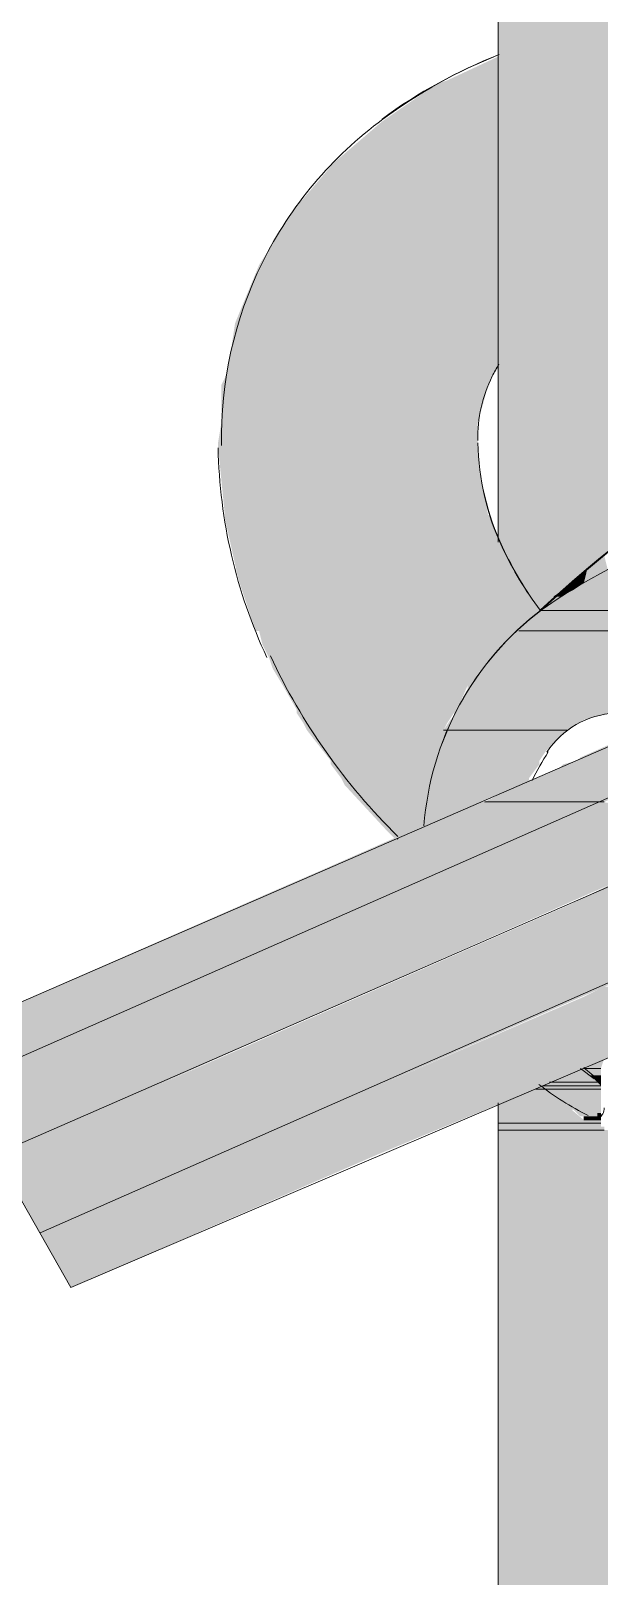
# Model space of a CAD drawing. Header units: metres. Extents: x 3162.2 to 3239.3, y 1435.1 to 1475.8.
# Drawn here: x 3191.0135 to 3191.1734, y 1452.4945 to 1452.9291 of the extents above; entities that cross this region are included whole.
import ezdxf

# ---------------------------------------------------------------- set-up
doc = ezdxf.new("R2010")
doc.units = ezdxf.units.M
doc.layers.add('PDF2_Geometry', color=7, linetype='Continuous')
doc.layers.add('PDF2_Solid Fills', color=7, linetype='Continuous', true_color=0x636466)

msp = doc.modelspace()

# ---------------------------------------------------------------- linework, layer by layer
at = {"layer": 'PDF2_Geometry', "lineweight": 0}
for points in [[(3191.14502, 1453.10939), (3191.14502, 1452.7853)], [(3191.26811, 1452.72856), (3191.00365, 1452.61316)], [(3191.20175, 1452.72471), (3190.99211, 1452.63239)], [(3191.23926, 1452.68913), (3191.01615, 1452.59104)], [(3191.14502, 1452.62758), (3191.14502, 1451.98806)]]:
    msp.add_lwpolyline(points, close=True, dxfattribs=at)
for points in [[(3191.14502, 1452.7853), (3191.14502, 1453.10939)], [(3191.21137, 1452.63912), (3191.19502, 1452.64874), (3191.21618, 1452.6574), (3191.0248, 1452.57565), (3191.21618, 1452.6574), (3191.0248, 1452.57565), (3190.98537, 1452.64489), (3191.19118, 1452.73433), (3190.98537, 1452.64489), (3191.19118, 1452.73433)], [(3191.00365, 1452.61316), (3191.26811, 1452.72856)], [(3190.99211, 1452.63239), (3191.20175, 1452.72471)], [(3191.01615, 1452.59104), (3191.23926, 1452.68913)], [(3191.14502, 1451.98806), (3191.14502, 1452.62758)]]:
    msp.add_lwpolyline(points, dxfattribs=at)
for points in [[(3191.14524, 1452.9224, 0.064832), (3191.1123, 1452.90428, -0.064832), (3191.14524, 1452.9224, 0.064832), (3191.11256, 1452.90424, 0.120281), (3191.07865, 1452.86391, 0.120437), (3191.06714, 1452.81247, -0.120437), (3191.07865, 1452.86391, -0.120281), (3191.11256, 1452.90424, 0.120281), (3191.07865, 1452.86391, 0.120437), (3191.06714, 1452.81247)], [(3191.13925, 1452.81322, 0.105088), (3191.14621, 1452.78385, 0.049683), (3191.15677, 1452.76611, -0.049683), (3191.1461, 1452.78384, -0.105088), (3191.13925, 1452.81322, 0.105088), (3191.14621, 1452.78385, 0.049683), (3191.15677, 1452.76611, -0.097481), (3191.27428, 1452.83895, 0.097481), (3191.15681, 1452.76584, -0.097481), (3191.27428, 1452.83895)], [(3191.30968, 1452.78454, 0.253411), (3191.15734, 1452.76634, -0.253411), (3191.30968, 1452.78454, 0.253411), (3191.15734, 1452.76634, 0.215971), (3191.12409, 1452.70544, -0.215971), (3191.15735, 1452.76642, 0.215971), (3191.12409, 1452.70544)]]:
    msp.add_lwpolyline(points, format="xyb", dxfattribs=at)
for points in [[(3191.1452, 1452.83532, 0.024733), (3191.14328, 1452.83191, 0.120316), (3191.13925, 1452.81387, -0.120316), (3191.14328, 1452.83191, -0.024733)], [(3191.06619, 1452.81179, 0.1051), (3191.07991, 1452.75284, -0.1051)], [(3191.08089, 1452.75326, 0.088791), (3191.11677, 1452.70247, -0.088791)], [(3191.19796, 1452.72844, 0.502091), (3191.1587, 1452.72621, -0.502091)], [(3191.15908, 1452.72626, 0.030868), (3191.15451, 1452.71827, -0.030868)], [(3191.16907, 1452.63747, 0.019774), (3191.17326, 1452.63405, -0.019774)], [(3191.15642, 1452.63275, 0.048879), (3191.17028, 1452.62401, -0.048879)], [(3191.16995, 1452.62313, 0.557154), (3191.17484, 1452.62614, -0.557154)], [(3191.14502, 1452.55742, 0.013902), (3191.14502, 1452.55638, -0.013902)]]:
    msp.add_lwpolyline(points, format="xyb", close=True, dxfattribs=at)
at = {"layer": 'PDF2_Geometry', "color": 252, "lineweight": 0, "true_color": 0x939598}
for points in [[(3191.33543, 1452.76607), (3191.15656, 1452.76607), (3191.33543, 1452.76607)], [(3191.2508, 1452.7603), (3191.15079, 1452.7603), (3191.2508, 1452.7603)], [(3191.16425, 1452.73241), (3191.12963, 1452.73241), (3191.16425, 1452.73241)], [(3191.17194, 1452.63431), (3191.1681, 1452.6372), (3191.17194, 1452.63431)], [(3191.17387, 1452.6372), (3191.16906, 1452.6372), (3191.17387, 1452.6372)], [(3191.17387, 1452.63143), (3191.15559, 1452.63143), (3191.17387, 1452.63143)], [(3191.17387, 1452.63143), (3191.15559, 1452.63143), (3191.17387, 1452.63143)], [(3191.17387, 1452.63239), (3191.15752, 1452.63239), (3191.17387, 1452.63239)], [(3191.1729, 1452.63335), (3191.15944, 1452.63335), (3191.1729, 1452.63335)], [(3191.17194, 1452.62277), (3191.16906, 1452.62277), (3191.17194, 1452.62277)], [(3191.17098, 1452.62277), (3191.17002, 1452.62277), (3191.17098, 1452.62277)], [(3191.17098, 1452.62277), (3191.17002, 1452.62277), (3191.17098, 1452.62277)]]:
    msp.add_lwpolyline(points, dxfattribs=at)
at = {"layer": 'PDF2_Geometry', "color": 3, "lineweight": 0}
msp.add_lwpolyline([(3191.17483, 1452.71221), (3191.14117, 1452.71221), (3191.17483, 1452.71221)], dxfattribs=at)
at = {"layer": 'PDF2_Geometry', "color": 252, "lineweight": 0, "true_color": 0x939598}
msp.add_lwpolyline([(3191.1681, 1452.6372), (3191.1681, 1452.6372), (3191.1681, 1452.6372)], close=True, dxfattribs=at)
at = {"layer": 'PDF2_Geometry', "color": 31, "lineweight": 0, "true_color": 0xfecc66}
for points in [[(3191.17387, 1452.62181), (3191.14502, 1452.62181), (3191.17387, 1452.62181)], [(3191.17387, 1452.62277), (3191.17098, 1452.62277), (3191.17387, 1452.62277)], [(3191.17387, 1452.62277), (3191.17194, 1452.62277), (3191.17387, 1452.62277)], [(3191.17483, 1452.61989), (3191.14502, 1452.61989), (3191.17483, 1452.61989)]]:
    msp.add_lwpolyline(points, dxfattribs=at)
at = {"layer": 'PDF2_Geometry', "color": 150, "lineweight": 0, "true_color": 0x007fff}
msp.add_circle((3191.31956, 1452.62807), 0.66212, dxfattribs=at)
at = {"layer": 'PDF2_Geometry', "lineweight": 0}
for centre, radius, start, end in [((3191.17863, 1452.81428), 0.0395, 147.8244, 153.4917), ((3191.17146, 1452.62615), 0.00337, 243.4075, 359.9056)]:
    msp.add_arc(centre, radius, start, end, dxfattribs=at)
msp.add_open_spline([(3191.11658, 1452.70187), (3191.11664, 1452.70183), (3191.11668, 1452.70178), (3191.11673, 1452.70173)], degree=3, dxfattribs=at)
msp.add_open_spline([(3191.11658, 1452.70187), (3191.11664, 1452.70183), (3191.11668, 1452.70178), (3191.11673, 1452.70173)], degree=3, dxfattribs=at)
msp.add_open_spline([(3191.11658, 1452.70187), (3191.11664, 1452.70183), (3191.11668, 1452.70178), (3191.11673, 1452.70173)], degree=3, dxfattribs=at)
at = {"layer": 'PDF2_Solid Fills', "color": 31, "true_color": 0xfecc66, "transparency": 33554559}
for points in [[(3191.28542, 1453.08246), (3191.14502, 1453.08246), (3191.28542, 1452.84108)], [(3191.14502, 1453.08246), (3191.28542, 1452.84108), (3191.14502, 1452.84108)], [(3191.28542, 1452.84108), (3191.14502, 1452.84108), (3191.27388, 1452.83915)], [(3191.14502, 1452.84108), (3191.27388, 1452.83915), (3191.14502, 1452.83915)], [(3191.27388, 1452.83915), (3191.14502, 1452.83915), (3191.24215, 1452.82569)], [(3191.14502, 1452.83915), (3191.24215, 1452.82569), (3191.14502, 1452.82569)], [(3191.24215, 1452.82569), (3191.14502, 1452.82569), (3191.21137, 1452.80838)], [(3191.14502, 1452.82569), (3191.21137, 1452.80838), (3191.14502, 1452.80838)], [(3191.21137, 1452.80838), (3191.14502, 1452.80838), (3191.18252, 1452.78819)], [(3191.14502, 1452.80838), (3191.18252, 1452.78819), (3191.14502, 1452.78819)], [(3191.18252, 1452.78819), (3191.14502, 1452.78819), (3191.17964, 1452.7853)], [(3191.14502, 1452.78819), (3191.17964, 1452.7853), (3191.14502, 1452.7853)], [(3191.14502, 1452.7853), (3191.14982, 1452.77568), (3191.1681, 1452.77568)], [(3191.14502, 1452.7853), (3191.17964, 1452.7853), (3191.1681, 1452.77568)], [(3191.14982, 1452.77568), (3191.1681, 1452.77568), (3191.15656, 1452.76607)], [(3191.15559, 1452.63143), (3191.16329, 1452.62758), (3191.14502, 1452.62758)], [(3191.16329, 1452.62758), (3191.14502, 1452.62758), (3191.16906, 1452.62277)], [(3191.14502, 1452.62758), (3191.16906, 1452.62277), (3191.14502, 1452.62277)], [(3191.17002, 1452.62277), (3191.17002, 1452.62277), (3191.14502, 1452.62277)], [(3191.17002, 1452.62277), (3191.14502, 1452.62277), (3191.16906, 1452.62277)], [(3191.14502, 1452.62277), (3191.17002, 1452.62277), (3191.17002, 1452.62277)], [(3191.17002, 1452.62277), (3191.17002, 1452.62277), (3191.14502, 1452.62277)], [(3191.17098, 1452.62277), (3191.17098, 1452.62277), (3191.14502, 1452.62277)], [(3191.17098, 1452.62277), (3191.14502, 1452.62277), (3191.17002, 1452.62277)], [(3191.17387, 1452.62277), (3191.14502, 1452.62277), (3191.17387, 1452.62181)], [(3191.14502, 1452.62277), (3191.17387, 1452.62181), (3191.14502, 1452.62181)], [(3191.14502, 1452.62181), (3191.17387, 1452.62181), (3191.17387, 1452.62181)], [(3191.17387, 1452.62181), (3191.14502, 1452.62181), (3191.17387, 1452.62085)], [(3191.14502, 1452.62181), (3191.17387, 1452.62085), (3191.14502, 1452.62085)], [(3191.17194, 1452.62277), (3191.17387, 1452.62277), (3191.17098, 1452.62277)], [(3191.17098, 1452.62277), (3191.17387, 1452.62277), (3191.17387, 1452.62277)], [(3191.17098, 1452.62277), (3191.17387, 1452.62277), (3191.17387, 1452.62277)], [(3191.17387, 1452.62277), (3191.17387, 1452.62277), (3191.17098, 1452.62277)], [(3191.17387, 1452.62374), (3191.1729, 1452.62374), (3191.17194, 1452.62374)], [(3191.17387, 1452.62374), (3191.17194, 1452.62374), (3191.17387, 1452.62277)], [(3191.17194, 1452.62374), (3191.17387, 1452.62277), (3191.17194, 1452.62277)], [(3191.17387, 1452.6247), (3191.1729, 1452.6247), (3191.1729, 1452.6247)], [(3191.17387, 1452.6247), (3191.1729, 1452.6247), (3191.17387, 1452.62374)], [(3191.1729, 1452.6247), (3191.17387, 1452.62374), (3191.1729, 1452.62374)], [(3191.1729, 1452.62374), (3191.17387, 1452.62374), (3191.17387, 1452.62374)], [(3191.17483, 1452.62085), (3191.17483, 1452.62085), (3191.14502, 1452.62085)], [(3191.17483, 1452.62085), (3191.14502, 1452.62085), (3191.17387, 1452.62085)], [(3191.17483, 1452.62085), (3191.14502, 1452.62085), (3191.17483, 1452.61989)], [(3191.14502, 1452.62085), (3191.17483, 1452.61989), (3191.14502, 1452.61989)], [(3191.14502, 1452.61989), (3191.17483, 1452.61989), (3191.17483, 1452.61989)], [(3191.17579, 1452.61989), (3191.17579, 1452.61989), (3191.14502, 1452.61989)], [(3191.17579, 1452.61989), (3191.14502, 1452.61989), (3191.17483, 1452.61989)], [(3191.17579, 1452.61989), (3191.14502, 1452.61989), (3191.28542, 1452.55642)], [(3191.14502, 1452.61989), (3191.28542, 1452.55642), (3191.14502, 1452.55642)], [(3191.28542, 1452.55642), (3191.14502, 1452.55642), (3191.28542, 1451.98806)], [(3191.14502, 1452.55642), (3191.28542, 1451.98806), (3191.14502, 1451.98806)]]:
    msp.add_solid(points, dxfattribs=at)
at = {"layer": 'PDF2_Solid Fills', "color": 252, "true_color": 0x939598, "transparency": 33554559}
for points in [[(3191.14502, 1452.92186), (3191.14502, 1452.91513), (3191.13059, 1452.91513)], [(3191.1277, 1452.91417), (3191.14502, 1452.90359), (3191.11232, 1452.90359)], [(3191.13059, 1452.91513), (3191.14502, 1452.91417), (3191.1277, 1452.91417)], [(3191.14502, 1452.91417), (3191.1277, 1452.91417), (3191.14502, 1452.90359)], [(3191.14502, 1452.91513), (3191.13059, 1452.91513), (3191.14502, 1452.91417)], [(3191.11232, 1452.90359), (3191.14502, 1452.89205), (3191.09885, 1452.89205)], [(3191.14502, 1452.90359), (3191.11232, 1452.90359), (3191.14502, 1452.89205)], [(3191.09885, 1452.89205), (3191.14502, 1452.87858), (3191.08731, 1452.87858)], [(3191.14502, 1452.89205), (3191.09885, 1452.89205), (3191.14502, 1452.87858)], [(3191.08731, 1452.87858), (3191.14502, 1452.8632), (3191.0777, 1452.8632)], [(3191.14502, 1452.87858), (3191.08731, 1452.87858), (3191.14502, 1452.8632)], [(3191.0777, 1452.8632), (3191.14502, 1452.84685), (3191.07096, 1452.84685)], [(3191.14502, 1452.8632), (3191.0777, 1452.8632), (3191.14502, 1452.84685)], [(3191.07096, 1452.84685), (3191.14502, 1452.83435), (3191.06904, 1452.83435)], [(3191.14502, 1452.84685), (3191.07096, 1452.84685), (3191.14502, 1452.83435)], [(3191.06904, 1452.83435), (3191.14309, 1452.83146), (3191.06808, 1452.83146)], [(3191.14502, 1452.83435), (3191.06904, 1452.83435), (3191.14309, 1452.83146)], [(3191.06808, 1452.83146), (3191.14213, 1452.82954), (3191.06712, 1452.82954)], [(3191.14309, 1452.83146), (3191.06808, 1452.83146), (3191.14213, 1452.82954)], [(3191.14213, 1452.82954), (3191.06712, 1452.82954), (3191.14117, 1452.82569)], [(3191.06712, 1452.82954), (3191.14117, 1452.82569), (3191.06712, 1452.82569)], [(3191.14117, 1452.82569), (3191.06712, 1452.82569), (3191.13924, 1452.81896)], [(3191.06712, 1452.82569), (3191.13924, 1452.81896), (3191.06712, 1452.81896)], [(3191.06712, 1452.81896), (3191.13924, 1452.81319), (3191.06616, 1452.81319)], [(3191.13924, 1452.81896), (3191.06712, 1452.81896), (3191.13924, 1452.81319)], [(3191.13924, 1452.81319), (3191.06616, 1452.81319), (3191.13924, 1452.81223)], [(3191.06616, 1452.81319), (3191.13924, 1452.81223), (3191.06616, 1452.81223)], [(3191.13924, 1452.81223), (3191.06616, 1452.81223), (3191.14021, 1452.80261)], [(3191.06616, 1452.81223), (3191.14021, 1452.80261), (3191.06712, 1452.80261)], [(3191.14021, 1452.80261), (3191.06712, 1452.80261), (3191.14213, 1452.79299)], [(3191.06712, 1452.80261), (3191.14213, 1452.79299), (3191.06808, 1452.79299)], [(3191.14213, 1452.79299), (3191.06808, 1452.79299), (3191.14309, 1452.79203)], [(3191.06808, 1452.79299), (3191.14309, 1452.79203), (3191.06808, 1452.79203)], [(3191.14309, 1452.79203), (3191.06808, 1452.79203), (3191.14598, 1452.78338)], [(3191.06808, 1452.79203), (3191.14598, 1452.78338), (3191.07, 1452.78338)], [(3191.14598, 1452.78338), (3191.07, 1452.78338), (3191.15079, 1452.77472)], [(3191.07, 1452.78338), (3191.15079, 1452.77472), (3191.07193, 1452.77472)], [(3191.17002, 1452.77761), (3191.16906, 1452.77376), (3191.16521, 1452.77376)], [(3191.17579, 1452.77761), (3191.17002, 1452.77761), (3191.16906, 1452.77376)], [(3191.17483, 1452.78145), (3191.17579, 1452.77761), (3191.17002, 1452.77761)], [(3191.17579, 1452.77761), (3191.32389, 1452.77568), (3191.17194, 1452.77568)], [(3191.15079, 1452.77472), (3191.07193, 1452.77472), (3191.15271, 1452.77184)], [(3191.07193, 1452.77472), (3191.15271, 1452.77184), (3191.07289, 1452.77184)], [(3191.16521, 1452.77376), (3191.16617, 1452.77184), (3191.16329, 1452.77184)], [(3191.16906, 1452.77376), (3191.16521, 1452.77376), (3191.16617, 1452.77184)], [(3191.16906, 1452.77376), (3191.3287, 1452.77184), (3191.16617, 1452.77184)], [(3191.17098, 1452.77472), (3191.32581, 1452.77376), (3191.16906, 1452.77376)], [(3191.32581, 1452.77376), (3191.16906, 1452.77376), (3191.3287, 1452.77184)], [(3191.17194, 1452.77568), (3191.32485, 1452.77472), (3191.17098, 1452.77472)], [(3191.32485, 1452.77472), (3191.17098, 1452.77472), (3191.32581, 1452.77376)], [(3191.32389, 1452.77568), (3191.17194, 1452.77568), (3191.32485, 1452.77472)], [(3191.15271, 1452.77184), (3191.07289, 1452.77184), (3191.15656, 1452.76607)], [(3191.07289, 1452.77184), (3191.15656, 1452.76607), (3191.07481, 1452.76607)], [(3191.1604, 1452.76991), (3191.16233, 1452.76991), (3191.15656, 1452.76607)], [(3191.16233, 1452.76991), (3191.33543, 1452.76607), (3191.15656, 1452.76607)], [(3191.16329, 1452.77184), (3191.16233, 1452.76991), (3191.1604, 1452.76991)], [(3191.16617, 1452.77184), (3191.33062, 1452.76991), (3191.16233, 1452.76991)], [(3191.16617, 1452.77184), (3191.16329, 1452.77184), (3191.16233, 1452.76991)], [(3191.33062, 1452.76991), (3191.16233, 1452.76991), (3191.33543, 1452.76607)], [(3191.3287, 1452.77184), (3191.16617, 1452.77184), (3191.33062, 1452.76991)], [(3191.15656, 1452.76607), (3191.07481, 1452.76607), (3191.15079, 1452.7603)], [(3191.07481, 1452.76607), (3191.15079, 1452.7603), (3191.07673, 1452.7603)], [(3191.15559, 1452.7651), (3191.33735, 1452.76318), (3191.15271, 1452.76318)], [(3191.15656, 1452.76607), (3191.33543, 1452.76607), (3191.15559, 1452.76607)], [(3191.33543, 1452.76607), (3191.15559, 1452.76607), (3191.33639, 1452.7651)], [(3191.15559, 1452.76607), (3191.33639, 1452.7651), (3191.15559, 1452.7651)], [(3191.33639, 1452.7651), (3191.15559, 1452.7651), (3191.33735, 1452.76318)], [(3191.15079, 1452.7603), (3191.07673, 1452.7603), (3191.14982, 1452.7603)], [(3191.07673, 1452.7603), (3191.14982, 1452.7603), (3191.0777, 1452.7603)], [(3191.14982, 1452.7603), (3191.0777, 1452.7603), (3191.14598, 1452.75645)], [(3191.0777, 1452.7603), (3191.14598, 1452.75645), (3191.07866, 1452.75645)], [(3191.14982, 1452.7603), (3191.24792, 1452.75645), (3191.14598, 1452.75645)], [(3191.15079, 1452.7603), (3191.2508, 1452.7603), (3191.14982, 1452.7603)], [(3191.2508, 1452.7603), (3191.14982, 1452.7603), (3191.24792, 1452.75645)], [(3191.15271, 1452.76222), (3191.2508, 1452.76126), (3191.15079, 1452.76126)], [(3191.2508, 1452.76126), (3191.15079, 1452.76126), (3191.2508, 1452.7603)], [(3191.15079, 1452.76126), (3191.2508, 1452.7603), (3191.15079, 1452.7603)], [(3191.26426, 1452.76318), (3191.15271, 1452.76318), (3191.25753, 1452.76222)], [(3191.15271, 1452.76318), (3191.25753, 1452.76222), (3191.15271, 1452.76222)], [(3191.25753, 1452.76222), (3191.15271, 1452.76222), (3191.2508, 1452.76126)], [(3191.14598, 1452.75645), (3191.07866, 1452.75645), (3191.14309, 1452.7526)], [(3191.07866, 1452.75645), (3191.14309, 1452.7526), (3191.08058, 1452.7526)], [(3191.14598, 1452.75645), (3191.24503, 1452.7526), (3191.14309, 1452.7526)], [(3191.24792, 1452.75645), (3191.14598, 1452.75645), (3191.24503, 1452.7526)], [(3191.08058, 1452.7526), (3191.14309, 1452.7526), (3191.14309, 1452.7526)], [(3191.14309, 1452.7526), (3191.14309, 1452.7526), (3191.08058, 1452.7526)], [(3191.14309, 1452.7526), (3191.08058, 1452.7526), (3191.14021, 1452.74972)], [(3191.08058, 1452.7526), (3191.14021, 1452.74972), (3191.08154, 1452.74972)], [(3191.14309, 1452.7526), (3191.24407, 1452.74972), (3191.14021, 1452.74972)], [(3191.14309, 1452.7526), (3191.24503, 1452.7526), (3191.24503, 1452.7526)], [(3191.24503, 1452.7526), (3191.24503, 1452.7526), (3191.14309, 1452.7526)], [(3191.24503, 1452.7526), (3191.14309, 1452.7526), (3191.24407, 1452.74972)], [(3191.14021, 1452.74972), (3191.08154, 1452.74972), (3191.13636, 1452.74491)], [(3191.08154, 1452.74972), (3191.13636, 1452.74491), (3191.08443, 1452.74491)], [(3191.14021, 1452.74972), (3191.24215, 1452.74491), (3191.13636, 1452.74491)], [(3191.24407, 1452.74972), (3191.14021, 1452.74972), (3191.24215, 1452.74491)], [(3191.13636, 1452.74491), (3191.08443, 1452.74491), (3191.13347, 1452.73818)], [(3191.08443, 1452.74491), (3191.13347, 1452.73818), (3191.08828, 1452.73818)], [(3191.13636, 1452.74395), (3191.24022, 1452.73818), (3191.13347, 1452.73818)], [(3191.24215, 1452.74491), (3191.13636, 1452.74491), (3191.24118, 1452.74395)], [(3191.13636, 1452.74491), (3191.24118, 1452.74395), (3191.13636, 1452.74395)], [(3191.24118, 1452.74395), (3191.13636, 1452.74395), (3191.24022, 1452.73818)], [(3191.13347, 1452.73818), (3191.08828, 1452.73818), (3191.13251, 1452.73722)], [(3191.08828, 1452.73818), (3191.13251, 1452.73722), (3191.08828, 1452.73722)], [(3191.13251, 1452.73722), (3191.08828, 1452.73722), (3191.13059, 1452.73433)], [(3191.08828, 1452.73722), (3191.13059, 1452.73433), (3191.0902, 1452.73433)], [(3191.13059, 1452.73433), (3191.0902, 1452.73433), (3191.12963, 1452.73241)], [(3191.0902, 1452.73433), (3191.12963, 1452.73241), (3191.09116, 1452.73241)], [(3191.13155, 1452.73529), (3191.16425, 1452.73241), (3191.12963, 1452.73241)], [(3191.13251, 1452.73625), (3191.16906, 1452.73529), (3191.13155, 1452.73529)], [(3191.16906, 1452.73529), (3191.13155, 1452.73529), (3191.16425, 1452.73241)], [(3191.13347, 1452.73818), (3191.23926, 1452.73722), (3191.13251, 1452.73722)], [(3191.13251, 1452.73722), (3191.23926, 1452.73722), (3191.23926, 1452.73722)], [(3191.23926, 1452.73722), (3191.23926, 1452.73722), (3191.13251, 1452.73722)], [(3191.17771, 1452.73722), (3191.13251, 1452.73722), (3191.1729, 1452.73625)], [(3191.13251, 1452.73722), (3191.1729, 1452.73625), (3191.13251, 1452.73625)], [(3191.1729, 1452.73625), (3191.13251, 1452.73625), (3191.16906, 1452.73529)], [(3191.24022, 1452.73818), (3191.13347, 1452.73818), (3191.23926, 1452.73722)], [(3191.12963, 1452.73241), (3191.09116, 1452.73241), (3191.12674, 1452.72375)], [(3191.09116, 1452.73241), (3191.12674, 1452.72375), (3191.09789, 1452.72375)], [(3191.12963, 1452.73241), (3191.16136, 1452.72952), (3191.12867, 1452.72952)], [(3191.12963, 1452.73241), (3191.16425, 1452.73241), (3191.16425, 1452.73241)], [(3191.16425, 1452.73241), (3191.12963, 1452.73241), (3191.16136, 1452.72952)], [(3191.1277, 1452.72664), (3191.15656, 1452.72375), (3191.12674, 1452.72375)], [(3191.12867, 1452.72952), (3191.15848, 1452.72664), (3191.1277, 1452.72664)], [(3191.15848, 1452.72664), (3191.1277, 1452.72664), (3191.15656, 1452.72375)], [(3191.16136, 1452.72952), (3191.12867, 1452.72952), (3191.15848, 1452.72664)], [(3191.12674, 1452.72375), (3191.09789, 1452.72375), (3191.12674, 1452.72279)], [(3191.09789, 1452.72375), (3191.12674, 1452.72279), (3191.09789, 1452.72279)], [(3191.12674, 1452.72279), (3191.09789, 1452.72279), (3191.12578, 1452.71894)], [(3191.09789, 1452.72279), (3191.12578, 1452.71894), (3191.10078, 1452.71894)], [(3191.12674, 1452.72279), (3191.15367, 1452.71894), (3191.12578, 1452.71894)], [(3191.15656, 1452.72375), (3191.12674, 1452.72375), (3191.15656, 1452.72279)], [(3191.12674, 1452.72375), (3191.15656, 1452.72279), (3191.12674, 1452.72279)], [(3191.15656, 1452.72279), (3191.12674, 1452.72279), (3191.15367, 1452.71894)], [(3191.12578, 1452.71894), (3191.10078, 1452.71894), (3191.12482, 1452.71702)], [(3191.10078, 1452.71894), (3191.12482, 1452.71702), (3191.10174, 1452.71702)], [(3191.10174, 1452.71702), (3191.11328, 1452.70452), (3191.1229, 1452.70452)], [(3191.10174, 1452.71702), (3191.12482, 1452.71702), (3191.1229, 1452.70452)], [(3191.12482, 1452.71798), (3191.12386, 1452.71221), (3191.14021, 1452.71221)], [(3191.12578, 1452.71894), (3191.15367, 1452.71798), (3191.12482, 1452.71798)], [(3191.12482, 1452.71798), (3191.15367, 1452.71798), (3191.14021, 1452.71221)], [(3191.15367, 1452.71894), (3191.12578, 1452.71894), (3191.15367, 1452.71798)], [(3191.12386, 1452.71221), (3191.14021, 1452.71221), (3191.1229, 1452.70452)], [(3191.11328, 1452.70452), (3191.1229, 1452.70452), (3191.11616, 1452.70163)], [(3191.17483, 1452.64008), (3191.17387, 1452.6372), (3191.16906, 1452.6372)], [(3191.1604, 1452.63431), (3191.1729, 1452.63335), (3191.15944, 1452.63335)], [(3191.1681, 1452.6372), (3191.17194, 1452.63431), (3191.1604, 1452.63431)], [(3191.17194, 1452.63431), (3191.1604, 1452.63431), (3191.1729, 1452.63335)], [(3191.16906, 1452.6372), (3191.17387, 1452.6372), (3191.1681, 1452.6372)], [(3191.17387, 1452.6372), (3191.1681, 1452.6372), (3191.17387, 1452.63528)], [(3191.1681, 1452.6372), (3191.17387, 1452.63528), (3191.17098, 1452.63528)], [(3191.17387, 1452.63528), (3191.17098, 1452.63528), (3191.17387, 1452.63431)], [(3191.17098, 1452.63528), (3191.17387, 1452.63431), (3191.17194, 1452.63431)], [(3191.17387, 1452.63431), (3191.17194, 1452.63431), (3191.17387, 1452.63335)], [(3191.17194, 1452.63431), (3191.17387, 1452.63335), (3191.1729, 1452.63335)], [(3191.15656, 1452.63239), (3191.17387, 1452.63143), (3191.15559, 1452.63143)], [(3191.15559, 1452.63143), (3191.17387, 1452.63143), (3191.17387, 1452.63143)], [(3191.17387, 1452.63143), (3191.17387, 1452.63143), (3191.15559, 1452.63143)], [(3191.17387, 1452.63143), (3191.15559, 1452.63143), (3191.17387, 1452.62566)], [(3191.15559, 1452.63143), (3191.17387, 1452.62566), (3191.16521, 1452.62566)], [(3191.15752, 1452.63239), (3191.17387, 1452.63239), (3191.15656, 1452.63239)], [(3191.17387, 1452.63239), (3191.15656, 1452.63239), (3191.17387, 1452.63143)], [(3191.15848, 1452.63335), (3191.17387, 1452.63239), (3191.15752, 1452.63239)], [(3191.15944, 1452.63335), (3191.1729, 1452.63335), (3191.15848, 1452.63335)], [(3191.1729, 1452.63335), (3191.15848, 1452.63335), (3191.17387, 1452.63239)], [(3191.1729, 1452.63335), (3191.17387, 1452.63335), (3191.17387, 1452.63335)], [(3191.17387, 1452.63335), (3191.17387, 1452.63335), (3191.1729, 1452.63335)], [(3191.17387, 1452.63239), (3191.17387, 1452.63239), (3191.1729, 1452.63335)], [(3191.17387, 1452.63239), (3191.1729, 1452.63335), (3191.17387, 1452.63335)], [(3191.17387, 1452.62566), (3191.16521, 1452.62566), (3191.16617, 1452.62566)], [(3191.16521, 1452.62566), (3191.17387, 1452.62566), (3191.17387, 1452.62566)], [(3191.17387, 1452.62566), (3191.16617, 1452.62566), (3191.17387, 1452.6247)], [(3191.16617, 1452.62566), (3191.17387, 1452.6247), (3191.16713, 1452.6247)], [(3191.1729, 1452.6247), (3191.1729, 1452.6247), (3191.16713, 1452.6247)], [(3191.1729, 1452.6247), (3191.16713, 1452.6247), (3191.17387, 1452.6247)], [(3191.1729, 1452.6247), (3191.16713, 1452.6247), (3191.1729, 1452.62374)], [(3191.16713, 1452.6247), (3191.1729, 1452.62374), (3191.1681, 1452.62374)], [(3191.1729, 1452.62374), (3191.1681, 1452.62374), (3191.17194, 1452.62374)], [(3191.1681, 1452.62374), (3191.17194, 1452.62374), (3191.16906, 1452.62374)], [(3191.17194, 1452.62374), (3191.16906, 1452.62374), (3191.17194, 1452.62277)], [(3191.16906, 1452.62374), (3191.17194, 1452.62277), (3191.16906, 1452.62277)], [(3191.16906, 1452.62277), (3191.17194, 1452.62277), (3191.17194, 1452.62277)], [(3191.17194, 1452.62277), (3191.16906, 1452.62277), (3191.17098, 1452.62277)], [(3191.16906, 1452.62277), (3191.17098, 1452.62277), (3191.17002, 1452.62277)], [(3191.17002, 1452.62277), (3191.17098, 1452.62277), (3191.17098, 1452.62277)], [(3191.17098, 1452.62277), (3191.17098, 1452.62277), (3191.17002, 1452.62277)], [(3191.17002, 1452.62277), (3191.17098, 1452.62277), (3191.17098, 1452.62277)]]:
    msp.add_solid(points, dxfattribs=at)
at = {"layer": 'PDF2_Solid Fills', "color": 3, "transparency": 33554559}
for points in [[(3191.17675, 1452.72856), (3191.20175, 1452.72471), (3191.1681, 1452.72471)], [(3191.16233, 1452.72183), (3191.19021, 1452.71894), (3191.15559, 1452.71894)], [(3191.16329, 1452.72279), (3191.19598, 1452.72183), (3191.16233, 1452.72183)], [(3191.19598, 1452.72183), (3191.16233, 1452.72183), (3191.19021, 1452.71894)], [(3191.16713, 1452.72375), (3191.19791, 1452.72279), (3191.16329, 1452.72279)], [(3191.19791, 1452.72279), (3191.16329, 1452.72279), (3191.19598, 1452.72183)], [(3191.1681, 1452.72471), (3191.20079, 1452.72375), (3191.16713, 1452.72375)], [(3191.20079, 1452.72375), (3191.16713, 1452.72375), (3191.19791, 1452.72279)], [(3191.20175, 1452.72471), (3191.1681, 1452.72471), (3191.20079, 1452.72375)], [(3191.15271, 1452.71798), (3191.17483, 1452.71221), (3191.14117, 1452.71221)], [(3191.15559, 1452.71894), (3191.18733, 1452.71798), (3191.15271, 1452.71798)], [(3191.15271, 1452.71798), (3191.18733, 1452.71798), (3191.18733, 1452.71798)], [(3191.18733, 1452.71798), (3191.18733, 1452.71798), (3191.15271, 1452.71798)], [(3191.18733, 1452.71798), (3191.15271, 1452.71798), (3191.17483, 1452.71221)], [(3191.19021, 1452.71894), (3191.15559, 1452.71894), (3191.18733, 1452.71798)], [(3191.14021, 1452.71221), (3191.1604, 1452.70644), (3191.12578, 1452.70644)], [(3191.14117, 1452.71221), (3191.17483, 1452.71221), (3191.14021, 1452.71221)], [(3191.17387, 1452.71221), (3191.17387, 1452.71221), (3191.14021, 1452.71221)], [(3191.17387, 1452.71221), (3191.14021, 1452.71221), (3191.17483, 1452.71221)], [(3191.14021, 1452.71221), (3191.17387, 1452.71221), (3191.17387, 1452.71221)], [(3191.17387, 1452.71221), (3191.17387, 1452.71221), (3191.14021, 1452.71221)], [(3191.17387, 1452.71221), (3191.14021, 1452.71221), (3191.1604, 1452.70644)], [(3191.17387, 1452.71221), (3191.21714, 1452.70644), (3191.1604, 1452.70644)], [(3191.12578, 1452.70644), (3191.1277, 1452.69202), (3191.09308, 1452.69202)], [(3191.1604, 1452.70644), (3191.12578, 1452.70644), (3191.1277, 1452.69202)], [(3191.1604, 1452.70644), (3191.18444, 1452.69202), (3191.1277, 1452.69202)], [(3191.21714, 1452.70644), (3191.1604, 1452.70644), (3191.18444, 1452.69202)], [(3191.09308, 1452.69202), (3191.12001, 1452.68913), (3191.08635, 1452.68913)], [(3191.1277, 1452.69202), (3191.09308, 1452.69202), (3191.12001, 1452.68913)], [(3191.1277, 1452.69202), (3191.17675, 1452.68913), (3191.12001, 1452.68913)], [(3191.18444, 1452.69202), (3191.1277, 1452.69202), (3191.17675, 1452.68913)], [(3191.08635, 1452.68913), (3191.01999, 1452.64489), (3190.98537, 1452.64489)], [(3191.12001, 1452.68913), (3191.07673, 1452.64489), (3191.01999, 1452.64489)], [(3191.12001, 1452.68913), (3191.08635, 1452.68913), (3191.01999, 1452.64489)], [(3191.17675, 1452.68913), (3191.12001, 1452.68913), (3191.07673, 1452.64489)], [(3191.17675, 1452.68913), (3191.22772, 1452.68336), (3191.16521, 1452.68336)], [(3191.16521, 1452.68336), (3191.11136, 1452.63239), (3191.04885, 1452.63239)], [(3191.22772, 1452.68336), (3191.16521, 1452.68336), (3191.11136, 1452.63239)], [(3191.17483, 1452.66028), (3191.21618, 1452.6574), (3191.16906, 1452.6574)], [(3191.16906, 1452.6574), (3191.15752, 1452.63239), (3191.11136, 1452.63239)], [(3191.21618, 1452.6574), (3191.16906, 1452.6574), (3191.15752, 1452.63239)], [(3190.98537, 1452.64489), (3191.01999, 1452.64489), (3190.99211, 1452.63239)], [(3191.01999, 1452.64489), (3191.04885, 1452.63239), (3190.99211, 1452.63239)], [(3191.07673, 1452.64489), (3191.01999, 1452.64489), (3191.04885, 1452.63239)], [(3190.99211, 1452.63239), (3191.04885, 1452.63239), (3191.00365, 1452.61316)], [(3191.04885, 1452.63239), (3191.06616, 1452.61316), (3191.00365, 1452.61316)], [(3191.11136, 1452.63239), (3191.04885, 1452.63239), (3191.06616, 1452.61316)], [(3191.11136, 1452.63239), (3191.11136, 1452.61316), (3191.06616, 1452.61316)], [(3191.15752, 1452.63239), (3191.11136, 1452.63239), (3191.11136, 1452.61316)], [(3191.00365, 1452.61316), (3191.06616, 1452.61316), (3191.01615, 1452.59104)], [(3191.06616, 1452.61316), (3191.01615, 1452.59104), (3191.06039, 1452.59104)], [(3191.06616, 1452.61316), (3191.11136, 1452.61316), (3191.06039, 1452.59104)], [(3191.01615, 1452.59104), (3191.06039, 1452.59104), (3191.0248, 1452.57565)]]:
    msp.add_solid(points, dxfattribs=at)

doc.saveas('drawing.dxf')
